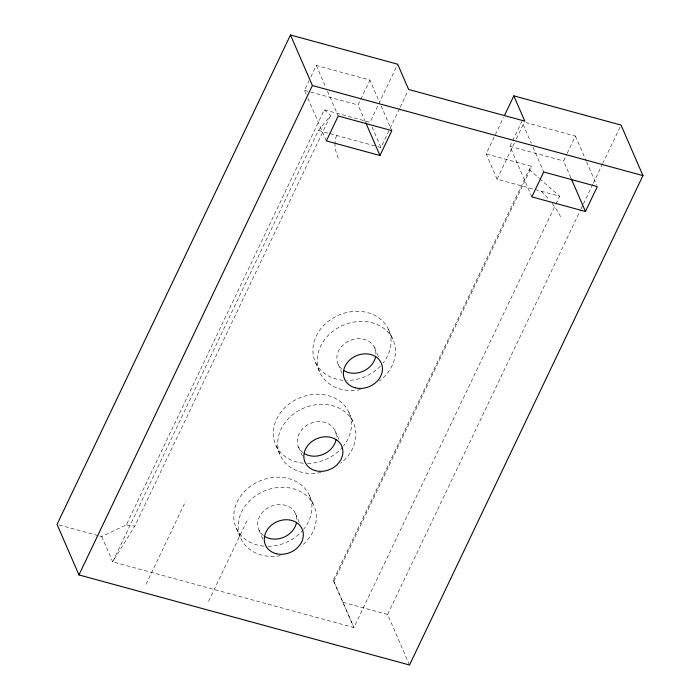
<?xml version="1.0" encoding="UTF-8"?>
<svg xmlns="http://www.w3.org/2000/svg" width="700" height="700" viewBox="0 0 700 700"><rect width="100%" height="100%" fill="white"/><g stroke="black" fill="none" stroke-linecap="round" stroke-linejoin="round"><path stroke-width="0.53" stroke-dasharray="3.5 2.62" d="M306.171 94.325L304.456 90.361L309.024 80.789M310.844 76.956L316.321 65.476L369.933 80.08L379.374 101.885M99.645 535.999L101.719 536.559L126.332 524.895L324.31 109.83L369.994 122.273L397.688 64.207M324.31 109.83L330.689 115.413L318.404 130.506L112.674 561.829L353.902 627.559L555.398 205.117M101.719 536.559L112.674 561.829L134.776 526.146L330.689 115.413M365.365 121.809L358.059 104.965L369.933 80.08M146.046 584.299L185.614 501.349M377.79 146.685L380.949 147.543L399.726 108.176M400.19 107.196L407.706 91.446M208.582 601.335L248.15 518.394M555.87 204.129L559.633 196.227L497.096 179.191L486.141 153.921L503.51 117.504M531.843 196.884L509.941 146.344L512.225 141.558M512.68 140.604L521.815 121.459L531.265 143.264M497.096 179.191L514.456 142.774M516.337 138.845L524.317 122.115M333.314 580.239L353.902 627.559L333.314 580.239L529.226 169.505L531.825 166.364L486.141 153.921M333.848 581.429L531.825 166.364M570.85 177.8L563.553 160.956L566.746 154.254M567.201 153.3L575.418 136.071L526.015 122.605M409.517 665L387.616 614.46L580.571 209.921M581.044 208.933L582.925 204.986M583.398 204.006L592.812 184.266M593.285 183.286L602.227 164.535M602.691 163.546L621.049 125.072M336.796 135.511L336.315 136.351A125.169 49.709 25.5 0 0 335.011 142.896M126.332 524.895L134.776 526.146M304.456 90.361L309.715 91.788M310.765 92.076L358.059 104.965M509.941 146.344L563.553 160.956M318.404 130.506L376.74 146.396M59.133 524.956L98.604 535.71M342.947 602.289L387.616 614.46M529.226 169.505L538.834 177.94M539.63 178.649L559.633 196.227M541.24 191.222L542.675 192.57A125.169 49.709 25.5 0 1 549.526 200.174M575.418 136.071L586.154 160.843M586.582 161.831L596.461 184.625M532.98 147.227L543.716 171.999M381.098 105.849L391.834 130.62M372.102 127.138L380.949 147.543M316.321 65.476L325.771 87.272M327.486 91.236L338.223 116.016M307.895 98.289L326.358 140.901M388.439 329.28L392.822 339.386M374.588 347.672L379.102 358.094M338.126 364.245L342.239 373.721M348.871 412.221L353.255 422.336M315.516 362.425L319.9 372.54M335.029 430.623L339.132 440.099M298.567 447.195L302.671 456.671M309.312 495.171L313.688 505.278M275.957 445.375L280.332 455.481M295.461 513.564L299.565 523.04M259 530.145L263.515 540.566M236.39 528.325L240.774 538.431M338.293 158.209A125.169 49.709 25.5 0 1 334.985 143.894M552.169 203.472A125.169 49.709 25.5 0 1 561.645 219.065M341.863 369.136A20.029 16.721 -23.4 0 1 350.289 340.375A20.029 16.721 -23.4 0 1 375.795 355.469M303.004 452.655A20.029 16.721 -23.4 0 1 309.759 423.736A20.029 16.721 -23.4 0 1 336.315 437.509M263.445 535.596A20.029 16.721 -23.4 0 1 270.672 506.468A20.029 16.721 -23.4 0 1 296.669 521.369M342.939 380.249A40.058 33.451 -23.4 0 1 315.569 337.61A40.058 33.451 -23.4 0 1 371.096 313.731A40.058 33.451 -23.4 0 1 383.101 362.985M380.389 366.1A40.058 33.451 -23.4 0 1 346.946 380.433M303.38 463.199A40.058 33.451 -23.4 0 1 276.001 420.551A40.058 33.451 -23.4 0 1 331.529 396.681A40.058 33.451 -23.4 0 1 343.534 445.935M342.834 446.793A40.058 33.451 -23.4 0 1 307.379 463.383M263.812 546.149A40.058 33.451 -23.4 0 1 236.443 503.501A40.058 33.451 -23.4 0 1 291.961 479.631A40.058 33.451 -23.4 0 1 303.966 528.885M303.275 529.742A40.058 33.451 -23.4 0 1 267.82 546.324M360.517 389.559A40.058 33.451 -23.4 0 1 318.412 352.135A40.058 33.451 -23.4 0 1 378.149 324.975A40.058 33.451 -23.4 0 1 379.391 380.984M320.959 472.509A40.058 33.451 -23.4 0 1 278.775 435.382A40.058 33.451 -23.4 0 1 338.021 407.662A40.058 33.451 -23.4 0 1 340.646 463.304M280.385 555.66A40.058 33.451 -23.4 0 1 239.374 517.729A40.058 33.451 -23.4 0 1 298.743 490.744A40.058 33.451 -23.4 0 1 301.079 546.254"/><path stroke-width="1.05" d="M513.835 95.856L524.79 121.126L408.642 89.478L397.688 64.207L290.483 35L57.05 524.387L78.951 574.928L409.517 665L642.95 175.612L621.049 125.072L513.835 95.856L504.446 115.544M78.951 574.928L312.384 85.54L290.483 35M379.96 155.505L391.834 130.62L338.223 116.016L326.358 140.901L379.96 155.505L365.794 122.797M585.454 211.496L597.319 186.611L543.716 171.999L531.843 196.884L585.454 211.496L571.279 178.789M312.384 85.54L642.95 175.612M375.664 356.37A20.029 16.721 -23.4 0 1 344.094 370.729M336.105 439.32A20.029 16.721 -23.4 0 1 304.526 453.67M296.537 522.261A20.029 16.721 -23.4 0 1 264.959 536.62M355.014 387.713A20.029 16.721 -23.4 0 0 382.358 367.045A20.029 16.721 -23.4 0 0 351.409 358.61A20.029 16.721 -23.4 0 0 355.014 387.713M315.455 470.662A20.029 16.721 -23.4 0 0 342.799 449.995A20.029 16.721 -23.4 0 0 311.85 441.56A20.029 16.721 -23.4 0 0 315.455 470.662M275.887 553.604A20.029 16.721 -23.4 0 0 303.231 532.936A20.029 16.721 -23.4 0 0 272.283 524.51A20.029 16.721 -23.4 0 0 275.887 553.604"/></g></svg>
